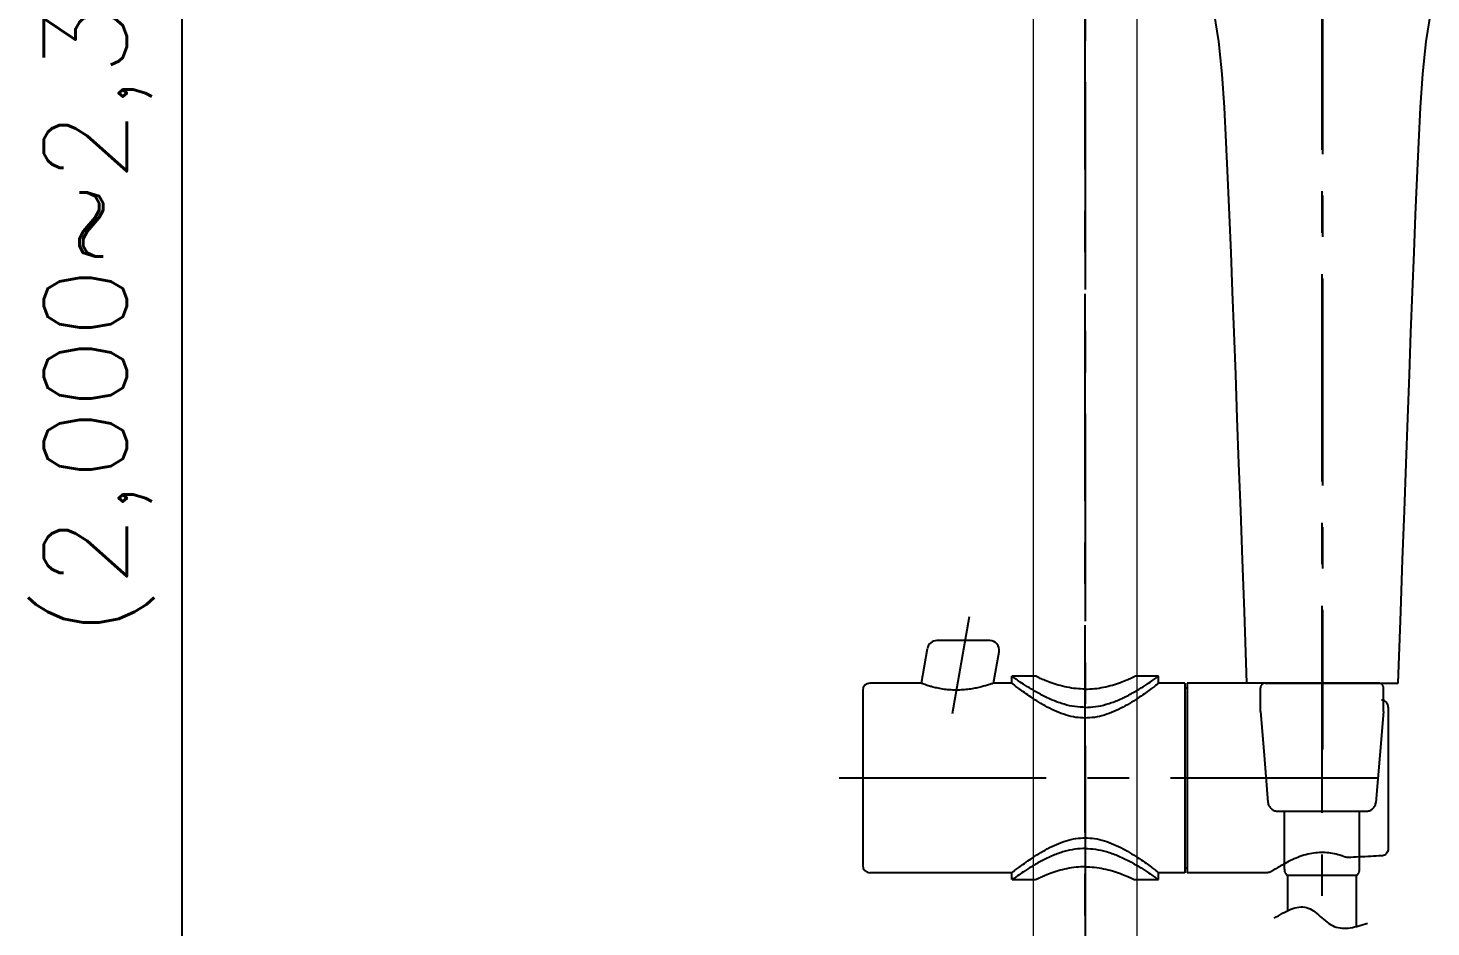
# Model space of a CAD drawing. Extents: x -5853 to -5433, y -3863 to -3269.
# Drawn here: x -5746.3 to -5687.1, y -3674.6 to -3636.7 of the extents above; entities that cross this region are included whole.
import ezdxf

# ---------------------------------------------------------------- set-up
doc = ezdxf.new("R2010")
doc.units = 0
doc.header["$LTSCALE"] = 7
doc.linetypes.add('CENTER', pattern=[2, 1.25, -0.25, 0.25, -0.25])
doc.linetypes.add('PHANTOM', pattern=[2.5, 1.25, -0.25, 0.25, -0.25, 0.25, -0.25])
doc.layers.get('0').update_dxf_attribs({"color": 2, "linetype": 'CONTINUOUS'})
for name, color, linetype in [('CL', 1, 'CENTER'), ('D', 2, 'CONTINUOUS'), ('DWG', 7, 'CONTINUOUS'), ('PH', 3, 'PHANTOM')]:
    doc.layers.add(name, color=color, linetype=linetype)
doc.styles.add('GHS', font='ROMANS.shx', dxfattribs={"bigfont": 'GHS.shx'})

msp = doc.modelspace()

# ---------------------------------------------------------------- linework, layer by layer
at = {"color": 1, "linetype": 'CENTER'}
msp.add_line((-5701.65964, -3698.65869), (-5701.66381, -3503.34142), dxfattribs=at)
at = {"color": 7, "linetype": 'Continuous', "lineweight": 15}
for p, q in [((-5703.85964, -3625.78488), (-5703.85964, -3730.72315)), ((-5699.45964, -3730.72315), (-5699.45964, -3630.83144))]:
    msp.add_line(p, q, dxfattribs=at)
at = {"color": 7, "linetype": 'Continuous'}
msp.add_open_spline([(-5691.65888, -3664.35391), (-5691.65913, -3664.35391), (-5691.65939, -3664.35391), (-5691.65964, -3664.35391)], degree=3, dxfattribs=at)
at = {"layer": 'CL'}
for p, q in [((-5701.65964, -3526.98073), (-5701.65964, -3764.75136)), ((-5691.64238, -3605.26088), (-5691.64238, -3667.1466)), ((-5691.65964, -3619.08353), (-5691.65964, -3680.34675)), ((-5706.56593, -3661.55391), (-5707.28669, -3665.64158)), ((-5712.05964, -3668.35391), (-5687.85964, -3668.35391))]:
    msp.add_line(p, q, dxfattribs=at)
at = {"layer": 'DWG', "color": 2}
msp.add_line((-5739.82355, -3519.40661), (-5739.82355, -3800.56677), dxfattribs=at)
at = {"layer": 'DWG', "linetype": 'Continuous'}
for p, q in [((-5687.26041, -3637.25207), (-5687.05761, -3636.03101)), ((-5688.4092, -3663.45826), (-5688.40914, -3663.45657)), ((-5694.05964, -3664.35391), (-5688.44163, -3664.35391))]:
    msp.add_line(p, q, dxfattribs=at)
at = {"layer": 'DWG'}
for p, q in [((-5705.69586, -3662.55391), (-5707.92971, -3662.55391)), ((-5708.58278, -3664.35391), (-5708.3235, -3662.88342)), ((-5705.5365, -3664.35391), (-5705.30208, -3663.02441)), ((-5708.58278, -3664.35391), (-5710.75964, -3664.35391)), ((-5704.75964, -3664.35391), (-5705.5365, -3664.35391)), ((-5704.75964, -3664.35391), (-5704.75964, -3664.06064)), ((-5703.75964, -3664.05391), (-5704.7503, -3664.05391)), ((-5698.56898, -3664.05391), (-5699.55964, -3664.05391)), ((-5698.55964, -3664.35391), (-5698.55964, -3664.06064)), ((-5697.45964, -3664.35391), (-5698.55964, -3664.35391)), ((-5697.45964, -3664.35391), (-5697.45964, -3672.35391)), ((-5697.35964, -3664.35391), (-5697.35964, -3672.35391)), ((-5694.05964, -3664.35391), (-5697.35964, -3664.35391)), ((-5689.25964, -3664.35391), (-5694.05964, -3664.35391)), ((-5711.05964, -3664.65391), (-5711.05964, -3672.05391)), ((-5697.45964, -3664.55391), (-5697.35964, -3664.55391)), ((-5688.85964, -3665.36419), (-5688.85964, -3671.34364)), ((-5697.45964, -3672.15391), (-5697.35964, -3672.15391)), ((-5690.68043, -3671.69401), (-5690.68033, -3671.69405)), ((-5704.75964, -3672.35391), (-5710.75964, -3672.35391)), ((-5704.75964, -3672.64718), (-5704.75964, -3672.35391)), ((-5703.75964, -3672.65391), (-5704.7503, -3672.65391)), ((-5698.56898, -3672.65391), (-5699.55964, -3672.65391)), ((-5698.55964, -3672.64718), (-5698.55964, -3672.35391)), ((-5697.45964, -3672.35391), (-5698.55964, -3672.35391)), ((-5693.96165, -3672.35391), (-5697.35964, -3672.35391))]:
    msp.add_line(p, q, dxfattribs=at)
at = {"layer": 'DWG', "linetype": 'Continuous'}
for points in [[(-5696.227, -3636.03219), (-5696.02441, -3637.25305), (-5695.88537, -3638.63139), (-5695.79158, -3640.05082), (-5695.71495, -3641.51192), (-5695.6456, -3643.01752), (-5695.57961, -3644.57083), (-5695.51489, -3646.17483), (-5695.45025, -3647.8329), (-5695.38497, -3649.5477), (-5695.31846, -3651.32437), (-5695.25028, -3653.16665), (-5695.18001, -3655.08117), (-5695.10732, -3657.07379), (-5695.03182, -3659.15054), (-5694.95312, -3661.32038), (-5694.84323, -3664.35391)], [(-5688.44163, -3664.35391), (-5688.33177, -3661.32041), (-5688.25308, -3659.15046), (-5688.17759, -3657.07362), (-5688.10491, -3655.08091), (-5688.03466, -3653.16631), (-5687.96648, -3651.32396), (-5687.89998, -3649.54721), (-5687.83471, -3647.83234), (-5687.77008, -3646.17419), (-5687.70537, -3644.57013), (-5687.63939, -3643.01676), (-5687.57003, -3641.51109), (-5687.4934, -3640.04992), (-5687.39957, -3638.63042), (-5687.26041, -3637.25207)]]:
    msp.add_lwpolyline(points, dxfattribs=at)
at = {"layer": 'DWG'}
for centre, radius, start, end in [((-5707.92975, -3662.95391), 0.4, 90, 169.9998443), ((-5705.69582, -3662.95391), 0.4, 349.9998443, 90), ((-5710.75964, -3664.65391), 0.3, 90, 180), ((-5710.75964, -3672.05391), 0.3, 180, 270)]:
    msp.add_arc(centre, radius, start, end, dxfattribs=at)
for points in [[(-5707.11111, -3664.64581), (-5707.4017, -3664.63464), (-5707.67882, -3664.60278), (-5707.93201, -3664.55533), (-5708.15326, -3664.49955), (-5708.33542, -3664.44372), (-5708.47166, -3664.39623), (-5708.55555, -3664.36458), (-5708.58278, -3664.35391)], [(-5705.5365, -3664.35391), (-5705.56046, -3664.36217), (-5705.63363, -3664.38676), (-5705.75029, -3664.424), (-5705.9057, -3664.46965), (-5706.09551, -3664.51897), (-5706.31864, -3664.56736), (-5706.56745, -3664.60829), (-5706.83574, -3664.63603), (-5707.11111, -3664.64581)], [(-5701.65964, -3665.37398), (-5702.09288, -3665.34265), (-5702.54456, -3665.24536), (-5703.01992, -3665.07819), (-5703.49875, -3664.85216), (-5703.93038, -3664.60741), (-5704.27256, -3664.39067), (-5704.51819, -3664.22459), (-5704.67458, -3664.11483), (-5704.7503, -3664.06065), (-5704.73364, -3664.07258)], [(-5701.65964, -3665.82607), (-5702.05394, -3665.7955), (-5702.46789, -3665.7), (-5702.87324, -3665.54984), (-5703.26115, -3665.36145), (-5703.62005, -3665.15498), (-5703.94551, -3664.94581), (-5704.23111, -3664.74803), (-5704.46245, -3664.57956), (-5704.62907, -3664.45423), (-5704.72819, -3664.37824), (-5704.75964, -3664.35391)], [(-5704.7503, -3664.06065), (-5704.73364, -3664.07258)], [(-5701.65964, -3664.60158), (-5702.04787, -3664.58155), (-5702.43388, -3664.52254), (-5702.80657, -3664.43021), (-5703.14208, -3664.31936), (-5703.41399, -3664.21172), (-5703.60786, -3664.12596), (-5703.7221, -3664.07212), (-5703.75964, -3664.05391)], [(-5701.65964, -3664.60158), (-5701.27142, -3664.58155), (-5700.88541, -3664.52254), (-5700.51272, -3664.43021), (-5700.1772, -3664.31936), (-5699.9053, -3664.21172), (-5699.71143, -3664.12596), (-5699.59719, -3664.07212), (-5699.55964, -3664.05391)], [(-5701.65964, -3665.37398), (-5701.22637, -3665.34265), (-5700.77467, -3665.24535), (-5700.29928, -3665.07815), (-5699.8204, -3664.85208), (-5699.38877, -3664.60733), (-5699.04662, -3664.3906), (-5698.80102, -3664.22454), (-5698.64466, -3664.1148), (-5698.56898, -3664.06064)], [(-5698.55964, -3664.35391), (-5698.59102, -3664.37818), (-5698.69027, -3664.45428), (-5698.85734, -3664.57993), (-5699.08946, -3664.74894), (-5699.37608, -3664.94735), (-5699.7025, -3665.15697), (-5700.0615, -3665.36325), (-5700.44798, -3665.55068), (-5700.85127, -3665.69996), (-5701.26394, -3665.79528), (-5701.65964, -3665.82607)], [(-5688.85964, -3665.36419), (-5688.87417, -3665.27198), (-5688.91479, -3665.19084), (-5688.97553, -3665.12733), (-5689.05338, -3665.08364), (-5689.14309, -3665.06464), (-5689.1444, -3665.06457)], [(-5704.75964, -3672.35391), (-5704.72818, -3672.32958), (-5704.62908, -3672.2536), (-5704.46252, -3672.12831), (-5704.23128, -3671.95993), (-5703.94581, -3671.76222), (-5703.62047, -3671.5531), (-5703.26165, -3671.34664), (-5702.87365, -3671.15816), (-5702.4681, -3671.00789), (-5702.05397, -3670.91233), (-5701.65964, -3670.88176)], [(-5701.65964, -3670.88176), (-5701.2639, -3670.91255), (-5700.85105, -3671.00793), (-5700.44757, -3671.15733), (-5700.061, -3671.34484), (-5699.70208, -3671.55111), (-5699.37578, -3671.76068), (-5699.08928, -3671.95902), (-5698.85727, -3672.12794), (-5698.69027, -3672.25356), (-5698.59103, -3672.32964), (-5698.55964, -3672.35391)], [(-5701.65964, -3671.33385), (-5702.09288, -3671.36517), (-5702.54456, -3671.46246), (-5703.01992, -3671.62963), (-5703.49873, -3671.85566), (-5703.93037, -3672.1004), (-5704.27255, -3672.31715), (-5704.51818, -3672.48323), (-5704.67457, -3672.59299), (-5704.75029, -3672.64718)], [(-5701.65964, -3671.33385), (-5701.22637, -3671.36518), (-5700.77468, -3671.46248), (-5700.29929, -3671.62967), (-5699.82041, -3671.85574), (-5699.38878, -3672.10049), (-5699.04664, -3672.31722), (-5698.80103, -3672.48328), (-5698.64467, -3672.59302), (-5698.58567, -3672.63522)], [(-5690.68016, -3671.69412), (-5690.97519, -3671.59816), (-5691.29782, -3671.52953), (-5691.61156, -3671.50275), (-5691.92522, -3671.517), (-5692.25407, -3671.57502), (-5692.5917, -3671.67671), (-5692.91815, -3671.81056), (-5693.21879, -3671.96015), (-5693.47389, -3672.1039), (-5693.66064, -3672.21762), (-5693.76688, -3672.28519), (-5693.7977, -3672.30515)], [(-5688.85964, -3671.34364), (-5688.8741, -3671.43563), (-5688.91653, -3671.51941), (-5688.9835, -3671.58649), (-5689.06747, -3671.62913), (-5689.12833, -3671.64199)], [(-5701.65964, -3672.10625), (-5702.04787, -3672.12628), (-5702.43388, -3672.18529), (-5702.80657, -3672.27761), (-5703.14208, -3672.38847), (-5703.41399, -3672.4961), (-5703.60786, -3672.58186), (-5703.7221, -3672.6357), (-5703.75964, -3672.65391)], [(-5701.65964, -3672.10625), (-5701.27142, -3672.12628), (-5700.88541, -3672.18529), (-5700.51272, -3672.27761), (-5700.1772, -3672.38847), (-5699.9053, -3672.4961), (-5699.71143, -3672.58186), (-5699.59719, -3672.6357), (-5699.55964, -3672.65391)], [(-5690.5607, -3671.71285), (-5690.65485, -3671.70233), (-5690.68043, -3671.69402)], [(-5689.1444, -3671.64325), (-5689.59742, -3671.66604), (-5690.10143, -3671.69082), (-5690.5607, -3671.71286)], [(-5690.51706, -3671.71079), (-5690.56066, -3671.71286)], [(-5689.12833, -3671.64199), (-5689.14437, -3671.64325)], [(-5698.58567, -3672.63522), (-5698.56898, -3672.64719)], [(-5693.95005, -3672.35368), (-5693.95923, -3672.35389), (-5693.96165, -3672.3539)], [(-5693.95005, -3672.35368), (-5693.95903, -3672.35389), (-5693.96165, -3672.35391)], [(-5693.93075, -3672.35231), (-5693.95005, -3672.35368)], [(-5693.93075, -3672.35231), (-5693.95005, -3672.35368)], [(-5693.91246, -3672.34984), (-5693.93075, -3672.35231)], [(-5693.91246, -3672.34985), (-5693.93075, -3672.35231)], [(-5693.90262, -3672.34804), (-5693.91246, -3672.34984)], [(-5693.90262, -3672.34804), (-5693.91246, -3672.34985)], [(-5693.88543, -3672.34406), (-5693.90262, -3672.34804)], [(-5693.88543, -3672.34407), (-5693.90262, -3672.34804)], [(-5693.87501, -3672.34112), (-5693.88543, -3672.34406)], [(-5693.87501, -3672.34113), (-5693.88543, -3672.34407)], [(-5693.85896, -3672.33578), (-5693.87501, -3672.34112)], [(-5693.85896, -3672.33578), (-5693.87501, -3672.34113)], [(-5693.84819, -3672.33161), (-5693.85896, -3672.33578)], [(-5693.84819, -3672.33161), (-5693.85896, -3672.33578)], [(-5693.83329, -3672.32505), (-5693.84819, -3672.33161)], [(-5693.83329, -3672.32505), (-5693.84819, -3672.33161)], [(-5693.82239, -3672.31961), (-5693.83329, -3672.32505)], [(-5693.82238, -3672.31962), (-5693.83329, -3672.32505)], [(-5693.80866, -3672.31196), (-5693.82239, -3672.31961)], [(-5693.80866, -3672.31196), (-5693.82238, -3672.31962)], [(-5693.79766, -3672.30512), (-5693.80866, -3672.31196)], [(-5693.79796, -3672.30532), (-5693.80866, -3672.31196)], [(-5693.79462, -3672.30315), (-5693.79766, -3672.30512)]]:
    msp.add_spline(points, degree=3, dxfattribs=at)
at = {"layer": 'PH', "ltscale": 0.5}
for p, q in [((-5694.25964, -3665.55391), (-5694.25964, -3664.55391)), ((-5689.05964, -3665.55391), (-5689.05964, -3664.55391)), ((-5694.25964, -3665.55391), (-5694.10631, -3667.39391)), ((-5689.05964, -3665.55391), (-5689.21297, -3667.39391)), ((-5694.10631, -3667.39391), (-5693.94021, -3669.38713)), ((-5689.21297, -3667.39391), (-5689.37908, -3669.38713)), ((-5693.54159, -3669.75391), (-5689.77769, -3669.75391)), ((-5693.24964, -3672.21099), (-5693.24964, -3669.75391)), ((-5690.06964, -3672.21099), (-5690.06964, -3669.75391)), ((-5690.20964, -3672.47391), (-5693.10964, -3672.47623)), ((-5693.10964, -3672.47623), (-5693.10964, -3673.95852)), ((-5690.20964, -3672.47391), (-5690.20964, -3674.62635))]:
    msp.add_line(p, q, dxfattribs=at)
for centre, radius, start, end in [((-5694.05964, -3664.55391), 0.2, 90, 180), ((-5689.25964, -3664.55391), 0.2, 0, 90), ((-5693.54159, -3669.35391), 0.4, 184.7636417, 270), ((-5689.77769, -3669.35391), 0.4, 270, 355.2363583), ((-5692.94978, -3672.22005), 0.3, 178.2676347, 237.8), ((-5690.3695, -3672.22005), 0.3, 302.2, 1.7323653)]:
    msp.add_arc(centre, radius, start, end, dxfattribs=at)
msp.add_spline([(-5693.67831, -3674.27687), (-5692.31283, -3673.82188), (-5691.14242, -3674.62354), (-5689.73103, -3674.48505)], degree=3, dxfattribs=at)

# ---------------------------------------------------------------- texts
at = {"layer": 'D', "insert": (-5743.31461, -3644.98658), "char_height": 3.5, "attachment_point": 5, "rotation": 90, "style": 'GHS'}
msp.add_mtext('\\A1;(2,000~2,300)', dxfattribs=at)

doc.saveas('drawing.dxf')
